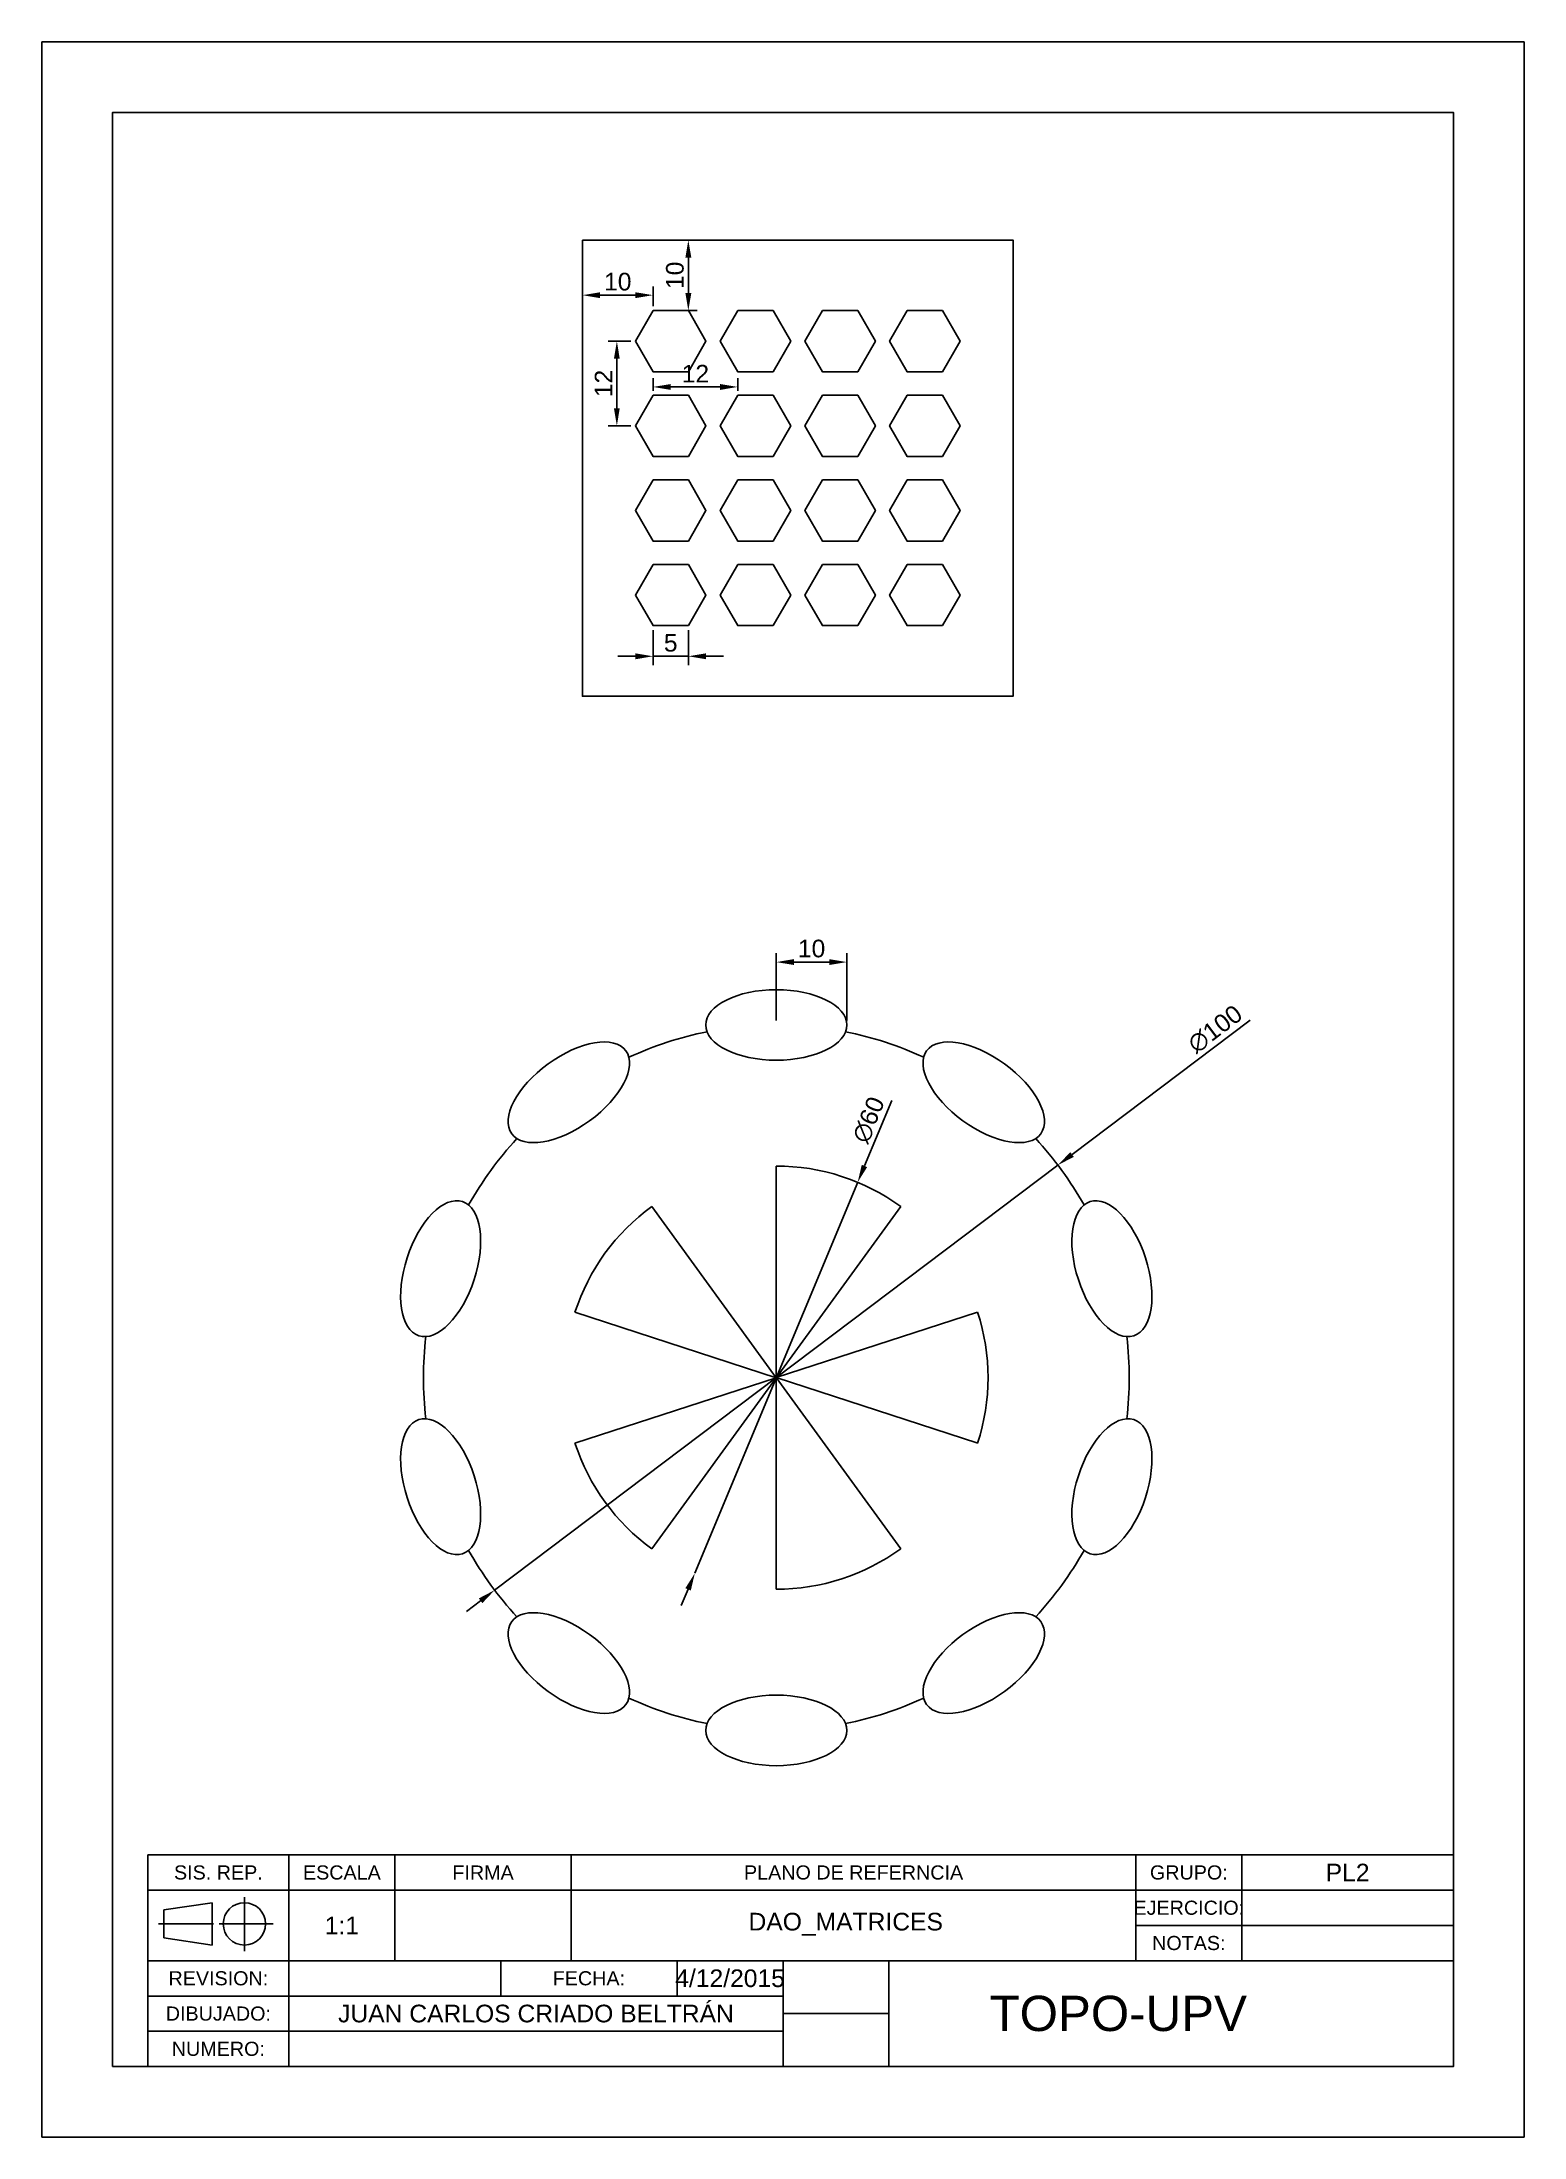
# Model space of a CAD drawing. Header units: millimetres. Extents: x 0 to 210, y 0 to 297.
import ezdxf

# ---------------------------------------------------------------- set-up
doc = ezdxf.new("R2010")
doc.units = ezdxf.units.MM
for name, color, linetype in [('Cajetin', 7, 'Continuous'), ('Cotas', 1, 'Continuous'), ('Dibujo', 7, 'Continuous'), ('Sombreado', 7, 'Continuous')]:
    doc.layers.add(name, color=color, linetype=linetype)
doc.styles.get("Standard").update_dxf_attribs({"font": 'arial.ttf'})
doc.dimstyles.new('ISO-25', dxfattribs={"dimtxt": 2.5, "dimasz": 2.5, "dimexe": 1.25, "dimexo": 0.625, "dimtad": 1, "dimdec": 1, "dimtxsty": 'Standard', "dimcen": 2.5, "dimadec": 0, "dimazin": 0, "dimtfac": 1, "dimtdec": 1, "dimtmove": 0, "dimatfit": 3, "dimfxl": 1, "dimarcsym": 0})

# ---------------------------------------------------------------- blocks, each defined once
blk = doc.blocks.new('*U48')
at = {"layer": 'Dibujo'}
blk.add_lwpolyline([(-2.5, 4.33), (-5, 0), (-2.5, -4.33), (2.5, -4.33), (5, 0), (2.5, 4.33)], close=True, dxfattribs=at)
blk = doc.blocks.new('*U49')
at = {"layer": 'Dibujo', "color": 0, "linetype": 'ByBlock', "lineweight": -2, "transparency": 16777216}
for p in [(0, 36), (12, 36), (24, 36), (36, 36), (0, 24), (12, 24), (24, 24), (36, 24), (0, 12), (12, 12), (24, 12), (36, 12), (0, 0), (12, 0), (24, 0), (36, 0)]:
    blk.add_blockref('*U48', p, dxfattribs=at)
blk = doc.blocks.new('*U51')
at = {"layer": 'Dibujo'}
blk.add_ellipse((0, 0), major_axis=(10, 0), ratio=0.5, dxfattribs=at)
blk = doc.blocks.new('*U52')
at = {"layer": 'Dibujo', "color": 0, "linetype": 'ByBlock', "lineweight": -2, "transparency": 16777216}
blk.add_blockref('*U51', (104.05, 157.65), dxfattribs=at)
for p, rotation in [((74.66, 148.1), 36), ((133.44, 148.1), 324), ((56.49, 123.1), 72), ((151.6, 123.1), 288), ((56.49, 92.2), 108), ((151.6, 92.2), 252), ((74.66, 67.2), 144), ((133.44, 67.2), 215.9999999999999), ((104.05, 57.65), 180)]:
    blk.add_blockref('*U51', p, dxfattribs=dict(at, rotation=rotation))
blk = doc.blocks.new('*U55')
at = {"layer": 'Dibujo'}
for p, q in [((-8.82, -15), (-8.82, 15)), ((-8.82, 15), (-8.82, -15)), ((-8.82, -15), (8.82, 9.27))]:
    blk.add_line(p, q, dxfattribs=at)
blk.add_arc((-8.82, -15), 30, 54, 90, dxfattribs=at)
blk = doc.blocks.new('*U56')
at = {"layer": 'Dibujo', "color": 0, "linetype": 'ByBlock', "lineweight": -2, "transparency": 16777216}
blk.add_blockref('*U55', (112.86, 122.65), dxfattribs=at)
for p, rotation in [((92.51, 120.67), 71.99999999999997), ((88.1, 100.7), 144), ((121.04, 103.9), 287.9999999999999), ((105.73, 90.34), 215.9999999999999)]:
    blk.add_blockref('*U55', p, dxfattribs=dict(at, rotation=rotation))
blk = doc.blocks.new('*D57')
at = {"layer": 'Cotas', "color": 0, "lineweight": -2, "transparency": 16777216}
for p, q in [((87.21, 268.91), (92.84, 268.91)), ((91.59, 261.41), (91.59, 266.41)), ((87.21, 258.91), (92.84, 258.91))]:
    blk.add_line(p, q, dxfattribs=at)
at = {"layer": 'Cotas', "color": 0, "transparency": 16777216}
for points in [[(91.17, 266.41), (92.01, 266.41), (91.59, 268.91)], [(91.17, 261.41), (92.01, 261.41), (91.59, 258.91)]]:
    blk.add_solid(points, dxfattribs=at)
at = {"layer": 'Defpoints', "color": 0, "transparency": 16777216}
for p in [(86.59, 268.91), (91.59, 268.91), (86.59, 258.91)]:
    blk.add_point(p, dxfattribs=at)
at = {"layer": 'Cotas', "color": 0, "transparency": 16777216, "insert": (89.69, 263.91), "char_height": 2.5, "attachment_point": 5, "rotation": 90}
blk.add_mtext('10', dxfattribs=at)
blk = doc.blocks.new('*D58')
at = {"layer": 'Cotas', "color": 0, "lineweight": -2, "transparency": 16777216}
for p, q in [((76.59, 259.53), (76.59, 262.35)), ((86.59, 259.53), (86.59, 262.35)), ((84.09, 261.1), (79.09, 261.1))]:
    blk.add_line(p, q, dxfattribs=at)
at = {"layer": 'Cotas', "color": 0, "transparency": 16777216}
for points in [[(79.09, 261.51), (79.09, 260.68), (76.59, 261.1)], [(84.09, 261.51), (84.09, 260.68), (86.59, 261.1)]]:
    blk.add_solid(points, dxfattribs=at)
at = {"layer": 'Defpoints', "color": 0, "transparency": 16777216}
for p in [(76.59, 261.1), (76.59, 258.91), (86.59, 258.91)]:
    blk.add_point(p, dxfattribs=at)
at = {"layer": 'Cotas', "color": 0, "transparency": 16777216, "insert": (81.59, 263), "char_height": 2.5, "attachment_point": 5}
blk.add_mtext('10', dxfattribs=at)
blk = doc.blocks.new('*D59')
at = {"layer": 'Cotas', "color": 0, "lineweight": -2, "transparency": 16777216}
for p, q in [((83.46, 254.58), (80.21, 254.58)), ((81.46, 245.08), (81.46, 252.08)), ((83.46, 242.58), (80.21, 242.58))]:
    blk.add_line(p, q, dxfattribs=at)
at = {"layer": 'Cotas', "color": 0, "transparency": 16777216}
for points in [[(81.04, 252.08), (81.87, 252.08), (81.46, 254.58)], [(81.04, 245.08), (81.87, 245.08), (81.46, 242.58)]]:
    blk.add_solid(points, dxfattribs=at)
at = {"layer": 'Defpoints', "color": 0, "transparency": 16777216}
for p in [(81.46, 254.58), (84.09, 254.58), (84.09, 242.58)]:
    blk.add_point(p, dxfattribs=at)
at = {"layer": 'Cotas', "color": 0, "transparency": 16777216, "insert": (79.58, 248.58), "char_height": 2.5, "attachment_point": 5, "rotation": 90}
blk.add_mtext('12', dxfattribs=at)
blk = doc.blocks.new('*D60')
at = {"layer": 'Cotas', "color": 0, "lineweight": -2, "transparency": 16777216}
for p, q in [((86.59, 213.62), (86.59, 208.66)), ((91.59, 213.62), (91.59, 208.66)), ((84.09, 209.91), (81.59, 209.91)), ((86.59, 209.91), (91.59, 209.91)), ((94.09, 209.91), (96.59, 209.91))]:
    blk.add_line(p, q, dxfattribs=at)
at = {"layer": 'Cotas', "color": 0, "transparency": 16777216}
for points in [[(84.09, 210.33), (84.09, 209.49), (86.59, 209.91)], [(94.09, 210.33), (94.09, 209.49), (91.59, 209.91)]]:
    blk.add_solid(points, dxfattribs=at)
at = {"layer": 'Defpoints', "color": 0, "transparency": 16777216}
for p in [(86.59, 214.25), (91.59, 214.25), (91.59, 209.91)]:
    blk.add_point(p, dxfattribs=at)
at = {"layer": 'Cotas', "color": 0, "transparency": 16777216, "insert": (89.09, 211.81), "char_height": 2.5, "attachment_point": 5}
blk.add_mtext('5', dxfattribs=at)
blk = doc.blocks.new('*D61')
at = {"layer": 'Cotas', "color": 0, "lineweight": -2, "transparency": 16777216}
for p, q in [((86.59, 247.53), (86.59, 249.34)), ((89.09, 248.09), (96.09, 248.09)), ((98.59, 247.53), (98.59, 249.34))]:
    blk.add_line(p, q, dxfattribs=at)
at = {"layer": 'Cotas', "color": 0, "transparency": 16777216}
for points in [[(89.09, 248.5), (89.09, 247.67), (86.59, 248.09)], [(96.09, 248.5), (96.09, 247.67), (98.59, 248.09)]]:
    blk.add_solid(points, dxfattribs=at)
at = {"layer": 'Defpoints', "color": 0, "transparency": 16777216}
for p in [(86.59, 246.91), (98.59, 248.09), (98.59, 246.91)]:
    blk.add_point(p, dxfattribs=at)
at = {"layer": 'Cotas', "color": 0, "transparency": 16777216, "insert": (92.59, 249.97), "char_height": 2.5, "attachment_point": 5}
blk.add_mtext('12', dxfattribs=at)
blk = doc.blocks.new('*D62')
at = {"layer": 'Cotas', "color": 0, "lineweight": -2, "transparency": 16777216}
for p, q in [((104.05, 158.28), (104.05, 167.81)), ((106.55, 166.56), (111.55, 166.56)), ((114.05, 158.28), (114.05, 167.81))]:
    blk.add_line(p, q, dxfattribs=at)
at = {"layer": 'Cotas', "color": 0, "transparency": 16777216}
for points in [[(106.55, 166.98), (106.55, 166.15), (104.05, 166.56)], [(111.55, 166.98), (111.55, 166.15), (114.05, 166.56)]]:
    blk.add_solid(points, dxfattribs=at)
at = {"layer": 'Defpoints', "color": 0, "transparency": 16777216}
for p in [(114.05, 166.56), (104.05, 157.65), (114.05, 157.65)]:
    blk.add_point(p, dxfattribs=at)
at = {"layer": 'Cotas', "color": 0, "transparency": 16777216, "insert": (109.05, 168.47), "char_height": 2.5, "attachment_point": 5}
blk.add_mtext('10', dxfattribs=at)
blk = doc.blocks.new('*D63')
at = {"layer": 'Cotas', "color": 0, "lineweight": -2, "transparency": 16777216}
for p, q in [((171.2, 158.35), (145.95, 139.29)), ((64.14, 77.53), (143.95, 137.78)), ((62.15, 76.02), (60.15, 74.52))]:
    blk.add_line(p, q, dxfattribs=at)
at = {"layer": 'Cotas', "color": 0, "transparency": 16777216}
for points in [[(145.7, 139.62), (146.2, 138.95), (143.95, 137.78)], [(61.9, 76.36), (62.4, 75.69), (64.14, 77.53)]]:
    blk.add_solid(points, dxfattribs=at)
at = {"layer": 'Defpoints', "color": 0, "transparency": 16777216}
for p in [(143.95, 137.78), (64.14, 77.53)]:
    blk.add_point(p, dxfattribs=at)
at = {"layer": 'Cotas', "color": 0, "transparency": 16777216, "insert": (166.23, 157.06), "char_height": 2.5, "attachment_point": 5, "rotation": 37.0497}
blk.add_mtext('∅100', dxfattribs=at)
blk = doc.blocks.new('*D64')
at = {"layer": 'Cotas', "color": 0, "lineweight": -2, "transparency": 16777216}
for p, q in [((120.4, 146.93), (116.54, 137.66)), ((92.52, 79.96), (115.58, 135.35)), ((91.55, 77.65), (90.59, 75.34))]:
    blk.add_line(p, q, dxfattribs=at)
at = {"layer": 'Cotas', "color": 0, "transparency": 16777216}
for points in [[(116.16, 137.82), (116.92, 137.5), (115.58, 135.35)], [(91.17, 77.81), (91.94, 77.49), (92.52, 79.96)]]:
    blk.add_solid(points, dxfattribs=at)
at = {"layer": 'Defpoints', "color": 0, "transparency": 16777216}
for p in [(115.58, 135.35), (92.52, 79.96)]:
    blk.add_point(p, dxfattribs=at)
at = {"layer": 'Cotas', "color": 0, "transparency": 16777216, "insert": (117.13, 144.2), "char_height": 2.5, "attachment_point": 5, "rotation": 67.3942}
blk.add_mtext('∅60', dxfattribs=at)

msp = doc.modelspace()

# ---------------------------------------------------------------- linework, layer by layer
for p, q in [((15, 10), (15, 40)), ((15, 40), (200, 40)), ((35, 10), (35, 40)), ((35, 40), (50, 40)), ((50, 40), (50, 25)), ((75, 25), (75, 40)), ((75, 40), (155, 40)), ((155, 40), (155, 25)), ((155, 40), (170, 40)), ((170, 40), (170, 25)), ((200, 40), (200, 10)), ((200, 40), (200, 35)), ((200, 35), (15, 35)), ((15, 35), (15, 25)), ((17.27, 32.23), (24.11, 33.23)), ((24.11, 33.23), (24.11, 30.23)), ((28.69, 33.23), (28.69, 34.03)), ((28.69, 34.03), (28.69, 26.36)), ((28.69, 30.23), (28.69, 33.23)), ((28.69, 33.23), (28.69, 30.23)), ((200, 35), (200, 30)), ((15, 30.23), (15, 32.23)), ((15, 30.23), (15, 28.23)), ((17.27, 30.23), (16.52, 30.23)), ((16.52, 30.23), (24.11, 30.23)), ((17.27, 32.23), (17.27, 30.23)), ((24.11, 30.23), (17.27, 30.23)), ((17.27, 30.23), (17.27, 28.23)), ((24.11, 27.23), (24.11, 30.23)), ((24.11, 30.23), (24.21, 30.23)), ((24.21, 30.23), (24.31, 30.23)), ((24.31, 30.23), (24.21, 30.23)), ((32.78, 30.23), (25.1, 30.23)), ((28.69, 30.23), (25.69, 30.23)), ((28.69, 30.23), (31.69, 30.23)), ((31.69, 30.23), (28.69, 30.23)), ((28.69, 30.23), (28.69, 27.23)), ((28.69, 26.36), (28.69, 30.23)), ((28.69, 30.23), (32.78, 30.23)), ((200, 30), (155, 30)), ((17.27, 28.23), (24.11, 27.23)), ((15, 25), (200, 25)), ((50, 25), (75, 25)), ((65, 20), (65, 25)), ((90, 20), (90, 25)), ((185, 25), (105, 25)), ((120, 25), (105, 25)), ((105, 25), (105, 10)), ((120, 10), (120, 25)), ((200, 25), (200, 10)), ((105, 20), (15, 20)), ((35, 20), (65, 20)), ((65, 20), (90, 20)), ((105, 15), (105, 20)), ((15, 10), (15, 15)), ((15, 15), (105, 15)), ((105, 10), (105, 17.5)), ((105, 17.5), (120, 17.5)), ((200, 10), (15, 10)), ((90, 10), (20, 10)), ((105, 10), (35, 10)), ((105, 10), (90, 10)), ((200, 10), (120, 10)), ((200, 10), (185, 10))]:
    msp.add_line(p, q)
for points in [[(0, 0), (210, 0), (210, 297), (0, 297)], [(10, 10), (200, 10), (200, 287), (10, 287)]]:
    msp.add_lwpolyline(points, close=True)
msp.add_circle((28.69, 30.23), 3)
at = {"layer": 'Dibujo'}
for p, q in [((86.59, 268.91), (76.59, 268.91)), ((127.59, 204.25), (137.59, 204.25))]:
    msp.add_line(p, q, dxfattribs=at)
msp.add_lwpolyline([(76.59, 268.91), (137.59, 268.91), (137.59, 204.25), (76.59, 204.25)], close=True, dxfattribs=at)
for start, end in [(101.3141, 114.6859), (65.3141, 78.6859), (137.3141, 150.6859), (29.3141, 42.6859), (173.3141, 186.6859), (353.3141, 6.6859), (209.3141, 222.6859), (317.3141, 330.6859), (245.3141, 258.6859), (281.3141, 294.6859)]:
    msp.add_arc((104.05, 107.65), 50, start, end, dxfattribs=at)

# ---------------------------------------------------------------- block references
for name, p in [('*U49', (89.09, 218.58)), ('*U52', (0, 0)), ('*U56', (0, 0))]:
    msp.add_blockref(name, p, dxfattribs=at)

# ---------------------------------------------------------------- texts
at = {"attachment_point": 5}
for s, width, insert, char_height in [('\\pt6,10,14,16;SIS. REP.', 20, (25, 37.5), 2), ('ESCALA', 15, (42.5, 37.5), 2), ('FIRMA', 25, (62.5, 37.5), 2), ('PLANO DE REFERNCIA', 80, (115, 37.5), 2), ('GRUPO:', 15, (162.5, 37.5), 2), ('EJERCICIO:', 15, (162.5, 32.5), 2), ('NOTAS:', 15, (162.5, 27.5), 2), ('REVISION:', 20, (25, 22.5), 2), ('FECHA:', 25, (77.5, 22.5), 2), ('DIBUJADO:', 20, (25, 17.5), 2), ('TOPO-UPV', 65, (152.5, 17.5), 5), ('NUMERO:', 20, (25, 12.5), 2)]:
    msp.add_mtext_dynamic_manual_height_columns(s, width=width, gutter_width=12.5, heights=[0], dxfattribs=dict(at, insert=insert, char_height=char_height))
at = {"layer": 'Cajetin', "char_height": 2.5, "attachment_point": 5}
for s, width, heights, insert in [('PL2', 30, [0], (185, 37.5)), ('DAO_MATRICES', 30, [0], (113.89, 30.18)), ('4/12/2015', 15, [2.5], (97.5, 22.5))]:
    msp.add_mtext_dynamic_manual_height_columns(s, width=width, gutter_width=12.5, heights=heights, dxfattribs=dict(at, insert=insert))
at = {"layer": 'Sombreado', "char_height": 2.5, "attachment_point": 5}
for s, width, insert in [('1:1', 15, (42.5, 30)), ('JUAN CARLOS CRIADO BELTRÁN', 70, (70, 17.5))]:
    msp.add_mtext_dynamic_manual_height_columns(s, width=width, gutter_width=12.5, heights=[0], dxfattribs=dict(at, insert=insert))

# ---------------------------------------------------------------- dimensions: what is measured, and where the dimension line sits
at = {"layer": 'Cotas'}
for base, p1, p2, picture, middle in [((91.59, 268.91), (86.59, 258.91), (86.59, 268.91), '*D57', (89.69, 263.91)), ((81.46, 254.58), (84.09, 242.58), (84.09, 254.58), '*D59', (79.58, 248.58))]:
    dim = msp.add_linear_dim(base=base, p1=p1, p2=p2, angle=90, dimstyle='ISO-25', dxfattribs=at)
    dim.commit()
    dim.dimension.update_dxf_attribs({"geometry": picture, "text_midpoint": middle})
for base, p1, p2, picture, middle in [((76.59, 261.1), (86.59, 258.91), (76.59, 258.91), '*D58', (81.59, 263)), ((98.59, 248.09), (86.59, 246.91), (98.59, 246.91), '*D61', (92.59, 249.97)), ((91.59, 209.91), (86.59, 214.25), (91.59, 214.25), '*D60', (89.09, 211.81)), ((114.05, 166.56), (104.05, 157.65), (114.05, 157.65), '*D62', (109.05, 168.47))]:
    dim = msp.add_linear_dim(base=base, p1=p1, p2=p2, dimstyle='ISO-25', dxfattribs=at)
    dim.commit()
    dim.dimension.update_dxf_attribs({"geometry": picture, "text_midpoint": middle})
dim = msp.add_diameter_dim_2p(p1=(64.14, 77.53), p2=(143.95, 137.78), dimstyle='ISO-25', dxfattribs=at)
dim.commit()
dim.dimension.update_dxf_attribs({"geometry": '*D63', "text_midpoint": (167.41, 155.49), "dimtype": 163})
dim = msp.add_diameter_dim_2p(p1=(92.52, 79.96), p2=(115.58, 135.35), dimstyle='ISO-25', dxfattribs=at)
dim.commit()
dim.dimension.update_dxf_attribs({"geometry": '*D64', "text_midpoint": (117.13, 144.2)})

doc.saveas('drawing.dxf')
